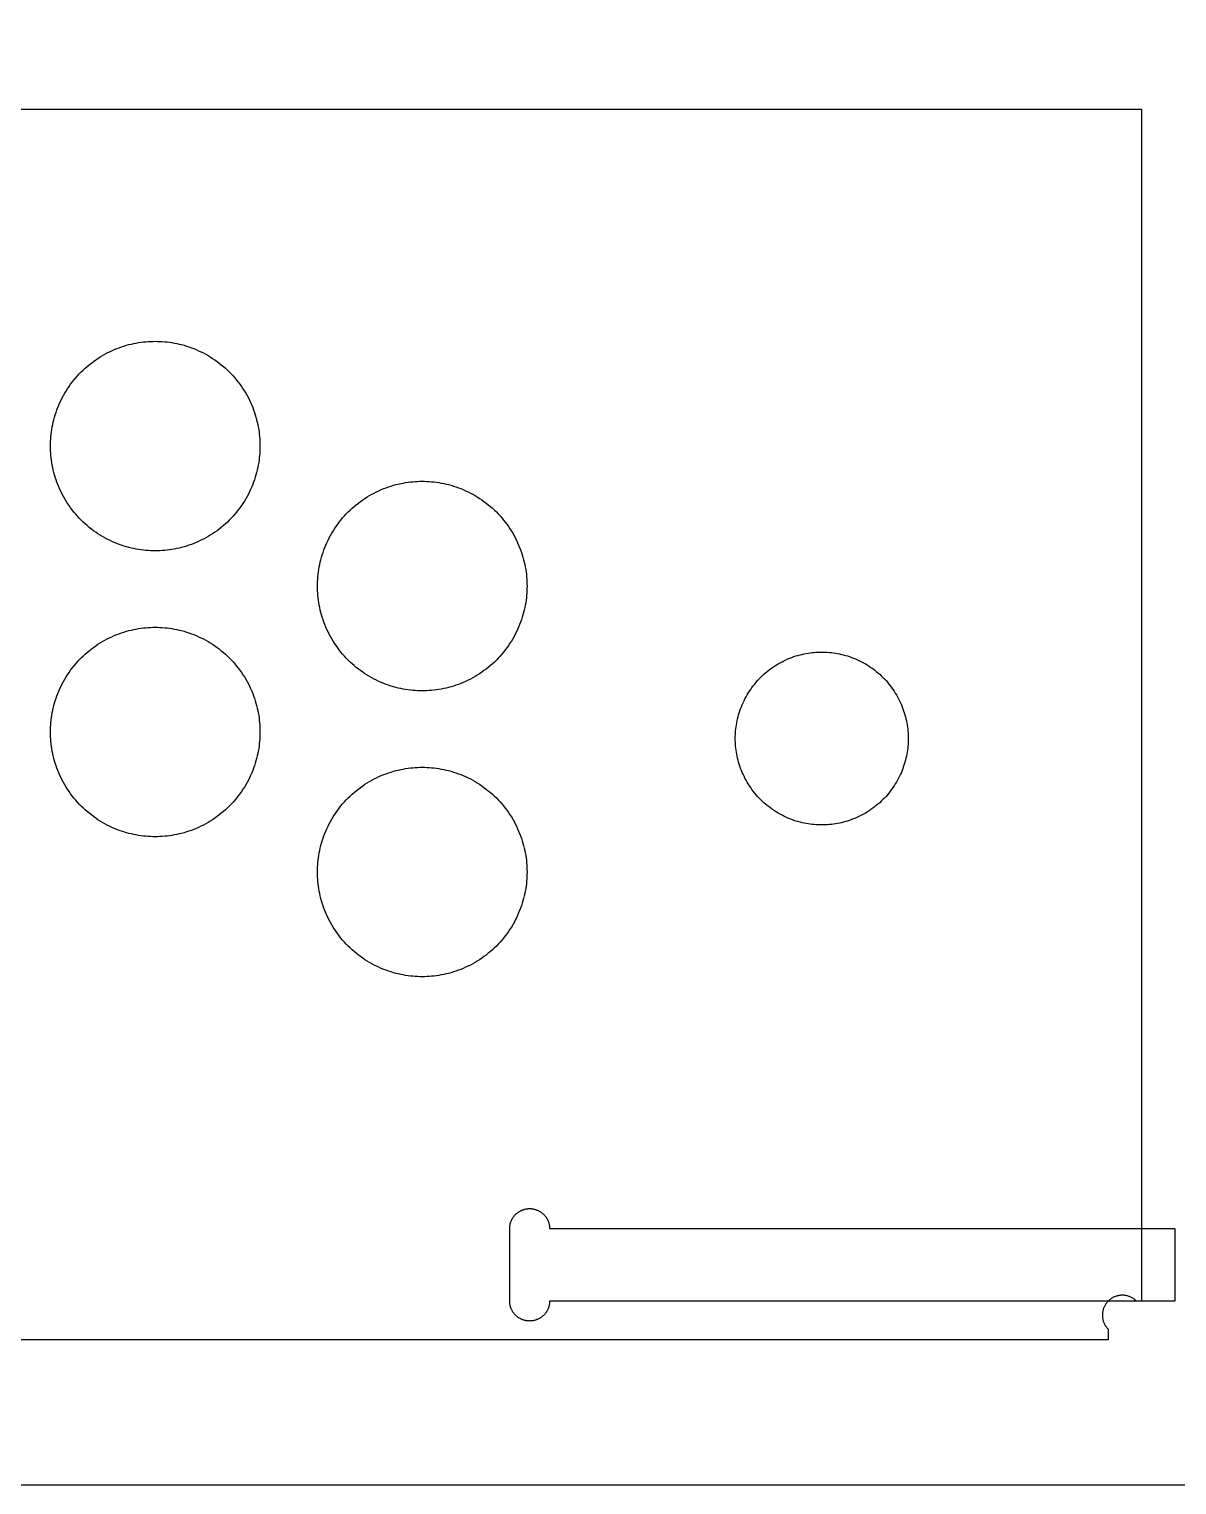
# Model space of a CAD drawing. Header units: millimetres. Extents: x -369 to 1161, y 4890 to 5485.
# Drawn here: x 647.1 to 819.7, y 4889.8 to 5108.7 of the extents above; entities that cross this region are included whole.
import ezdxf

# ---------------------------------------------------------------- set-up
doc = ezdxf.new("R2010")
doc.units = ezdxf.units.MM
doc.header["$MEASUREMENT"] = 0
for name, color, linetype, true_color in [('FAB$TOOL-TE$06MM$CUTEXT-D10T6', 1, 'Continuous', 0xff0000), ('FAB$TOOL-TE$06MM$CUTINT-D10T6', 162, 'Continuous', 0x0033cc), ('FAB$TOOL-TE$06MM$POCKET-D5.2-T6', 48, 'Continuous', 0x5d4001), ('PRO$VOLUMES', 1, 'Continuous', 0xff0000)]:
    doc.layers.add(name, color=color, linetype=linetype, true_color=true_color)

msp = doc.modelspace()

# ---------------------------------------------------------------- linework, layer by layer
at = {"layer": 'FAB$TOOL-TE$06MM$CUTEXT-D10T6'}
for points in [[(324.39, 4917.45), (324.39, 4917.56), (324.39, 5096.67), (814.39, 5096.67), (814.39, 4917.56), (814.39, 4917.45)], [(813.63, 4917.45), (813.55, 4917.53), (813.48, 4917.6), (813.4, 4917.66), (813.32, 4917.73), (813.23, 4917.79), (813.15, 4917.85), (813.06, 4917.9), (812.97, 4917.95), (812.88, 4918), (812.78, 4918.05), (812.69, 4918.09), (812.59, 4918.13), (812.5, 4918.16), (812.4, 4918.2), (812.3, 4918.23), (812.2, 4918.25), (812.1, 4918.27), (812, 4918.29), (811.89, 4918.31), (811.79, 4918.32), (811.69, 4918.33), (811.58, 4918.33), (811.48, 4918.33), (811.38, 4918.33), (811.27, 4918.32), (811.17, 4918.31), (811.07, 4918.3), (810.97, 4918.28), (810.86, 4918.26), (810.76, 4918.24), (810.66, 4918.21), (810.56, 4918.18), (810.47, 4918.15), (810.37, 4918.11), (810.28, 4918.07), (810.18, 4918.02), (810.09, 4917.98), (810, 4917.93), (809.91, 4917.87), (809.82, 4917.82), (809.74, 4917.76), (809.66, 4917.69), (809.58, 4917.63), (809.5, 4917.56), (809.42, 4917.49), (809.35, 4917.42), (809.28, 4917.34), (809.21, 4917.26), (809.15, 4917.18), (809.08, 4917.1), (809.02, 4917.02), (808.97, 4916.93), (808.91, 4916.84), (808.86, 4916.75), (808.82, 4916.66), (808.77, 4916.56), (808.73, 4916.47), (808.69, 4916.37), (808.66, 4916.28), (808.63, 4916.18), (808.6, 4916.08), (808.58, 4915.98), (808.56, 4915.87), (808.54, 4915.77), (808.53, 4915.67), (808.52, 4915.57), (808.51, 4915.46), (808.51, 4915.36), (808.51, 4915.26), (808.51, 4915.15), (808.52, 4915.05), (808.53, 4914.95), (808.55, 4914.84), (808.57, 4914.74), (808.59, 4914.64), (808.61, 4914.54), (808.64, 4914.44), (808.68, 4914.34), (808.71, 4914.25), (808.75, 4914.15), (808.79, 4914.06), (808.84, 4913.96), (808.89, 4913.87), (808.94, 4913.78), (808.99, 4913.69), (809.05, 4913.61), (809.11, 4913.52), (809.18, 4913.44), (809.24, 4913.36), (809.31, 4913.29), (809.39, 4913.21)], [(814.39, 4917.45), (813.63, 4917.45)], [(809.39, 4913.21), (809.39, 4911.65)], [(809.39, 4911.65), (329.39, 4911.65)]]:
    msp.add_lwpolyline(points, dxfattribs=at)
at = {"layer": 'FAB$TOOL-TE$06MM$CUTINT-D10T6'}
for points in [[(650.34, 5046.03), (650.35, 5046.38), (650.36, 5046.73), (650.38, 5047.08), (650.41, 5047.44), (650.45, 5047.8), (650.49, 5048.16), (650.54, 5048.53), (650.61, 5048.89), (650.68, 5049.26), (650.76, 5049.63), (650.85, 5049.99), (650.95, 5050.36), (651.06, 5050.73), (651.18, 5051.09), (651.31, 5051.46), (651.45, 5051.82), (651.6, 5052.19), (651.76, 5052.55), (651.93, 5052.9), (652.1, 5053.26), (652.29, 5053.61), (652.49, 5053.96), (652.7, 5054.3), (652.91, 5054.64), (653.14, 5054.98), (653.37, 5055.31), (653.62, 5055.63), (653.87, 5055.95), (654.13, 5056.27), (654.4, 5056.57), (654.67, 5056.87), (654.96, 5057.16), (655.25, 5057.45), (655.55, 5057.72), (655.86, 5057.99), (656.17, 5058.25), (656.49, 5058.51), (656.81, 5058.75), (657.14, 5058.98), (657.48, 5059.21), (657.82, 5059.42), (658.16, 5059.63), (658.51, 5059.83), (658.86, 5060.02), (659.22, 5060.19), (659.57, 5060.36), (659.93, 5060.52), (660.3, 5060.67), (660.66, 5060.81), (661.03, 5060.94), (661.39, 5061.06), (661.76, 5061.17), (662.13, 5061.27), (662.5, 5061.36), (662.86, 5061.44), (663.23, 5061.51), (663.59, 5061.58), (663.96, 5061.63), (664.32, 5061.68), (664.68, 5061.71), (665.04, 5061.74), (665.39, 5061.76), (665.75, 5061.77), (666.09, 5061.78), (666.44, 5061.77), (666.8, 5061.76), (667.15, 5061.74), (667.51, 5061.71), (667.87, 5061.68), (668.23, 5061.63), (668.6, 5061.58), (668.96, 5061.51), (669.33, 5061.44), (669.69, 5061.36), (670.06, 5061.27), (670.43, 5061.17), (670.8, 5061.06), (671.16, 5060.94), (671.53, 5060.81), (671.89, 5060.67), (672.25, 5060.52), (672.62, 5060.36), (672.97, 5060.19), (673.33, 5060.02), (673.68, 5059.83), (674.03, 5059.63), (674.37, 5059.42), (674.71, 5059.21), (675.05, 5058.98), (675.38, 5058.75), (675.7, 5058.51), (676.02, 5058.25), (676.33, 5057.99), (676.64, 5057.72), (676.94, 5057.45), (677.23, 5057.16), (677.52, 5056.87), (677.79, 5056.57), (678.06, 5056.27), (678.32, 5055.95), (678.57, 5055.63), (678.82, 5055.31), (679.05, 5054.98), (679.28, 5054.64), (679.49, 5054.3), (679.7, 5053.96), (679.9, 5053.61), (680.09, 5053.26), (680.26, 5052.9), (680.43, 5052.55), (680.59, 5052.19), (680.74, 5051.82), (680.88, 5051.46), (681.01, 5051.09), (681.13, 5050.73), (681.24, 5050.36), (681.34, 5049.99), (681.43, 5049.63), (681.51, 5049.26), (681.58, 5048.89), (681.65, 5048.53), (681.7, 5048.16), (681.74, 5047.8), (681.78, 5047.44), (681.81, 5047.08), (681.83, 5046.73), (681.84, 5046.38), (681.84, 5046.03), (681.84, 5045.68), (681.83, 5045.32), (681.81, 5044.97), (681.78, 5044.61), (681.74, 5044.25), (681.7, 5043.89), (681.65, 5043.53), (681.58, 5043.16), (681.51, 5042.79), (681.43, 5042.43), (681.34, 5042.06), (681.24, 5041.69), (681.13, 5041.33), (681.01, 5040.96), (680.88, 5040.59), (680.74, 5040.23), (680.59, 5039.87), (680.43, 5039.51), (680.26, 5039.15), (680.09, 5038.79), (679.9, 5038.44), (679.7, 5038.09), (679.49, 5037.75), (679.28, 5037.41), (679.05, 5037.07), (678.82, 5036.74), (678.57, 5036.42), (678.32, 5036.1), (678.06, 5035.79), (677.79, 5035.48), (677.52, 5035.18), (677.23, 5034.89), (676.94, 5034.6), (676.64, 5034.33), (676.33, 5034.06), (676.02, 5033.8), (675.7, 5033.55), (675.38, 5033.3), (675.05, 5033.07), (674.71, 5032.84), (674.37, 5032.63), (674.03, 5032.42), (673.68, 5032.22), (673.33, 5032.04), (672.97, 5031.86), (672.62, 5031.69), (672.25, 5031.53), (671.89, 5031.38), (671.53, 5031.24), (671.16, 5031.11), (670.8, 5030.99), (670.43, 5030.88), (670.06, 5030.78), (669.69, 5030.69), (669.33, 5030.61), (668.96, 5030.54), (668.6, 5030.48), (668.23, 5030.42), (667.87, 5030.38), (667.51, 5030.34), (667.15, 5030.31), (666.8, 5030.29), (666.44, 5030.28), (666.09, 5030.28), (665.75, 5030.28), (665.39, 5030.29), (665.04, 5030.31), (664.68, 5030.34), (664.32, 5030.38), (663.96, 5030.42), (663.59, 5030.48), (663.23, 5030.54), (662.86, 5030.61), (662.5, 5030.69), (662.13, 5030.78), (661.76, 5030.88), (661.39, 5030.99), (661.03, 5031.11), (660.66, 5031.24), (660.3, 5031.38), (659.93, 5031.53), (659.57, 5031.69), (659.22, 5031.86), (658.86, 5032.04), (658.51, 5032.22), (658.16, 5032.42), (657.82, 5032.63), (657.48, 5032.84), (657.14, 5033.07), (656.81, 5033.3), (656.49, 5033.55), (656.17, 5033.8), (655.86, 5034.06), (655.55, 5034.33), (655.25, 5034.6), (654.96, 5034.89), (654.67, 5035.18), (654.4, 5035.48), (654.13, 5035.79), (653.87, 5036.1), (653.62, 5036.42), (653.37, 5036.74), (653.14, 5037.07), (652.91, 5037.41), (652.7, 5037.75), (652.49, 5038.09), (652.29, 5038.44), (652.1, 5038.79), (651.93, 5039.15), (651.76, 5039.51), (651.6, 5039.87), (651.45, 5040.23), (651.31, 5040.59), (651.18, 5040.96), (651.06, 5041.33), (650.95, 5041.69), (650.85, 5042.06), (650.76, 5042.43), (650.68, 5042.79), (650.61, 5043.16), (650.54, 5043.53), (650.49, 5043.89), (650.45, 5044.25), (650.41, 5044.61), (650.38, 5044.97), (650.36, 5045.32), (650.35, 5045.68)], [(690.49, 5024.97), (690.49, 5025.32), (690.5, 5025.68), (690.52, 5026.03), (690.55, 5026.39), (690.59, 5026.75), (690.63, 5027.11), (690.69, 5027.47), (690.75, 5027.84), (690.82, 5028.21), (690.91, 5028.57), (691, 5028.94), (691.1, 5029.31), (691.21, 5029.67), (691.33, 5030.04), (691.46, 5030.41), (691.59, 5030.77), (691.74, 5031.13), (691.9, 5031.49), (692.07, 5031.85), (692.25, 5032.21), (692.44, 5032.56), (692.63, 5032.91), (692.84, 5033.25), (693.06, 5033.59), (693.28, 5033.93), (693.52, 5034.26), (693.76, 5034.58), (694.01, 5034.9), (694.27, 5035.21), (694.54, 5035.52), (694.82, 5035.82), (695.1, 5036.11), (695.39, 5036.4), (695.69, 5036.67), (696, 5036.94), (696.31, 5037.2), (696.63, 5037.45), (696.95, 5037.7), (697.28, 5037.93), (697.62, 5038.16), (697.96, 5038.37), (698.3, 5038.58), (698.65, 5038.78), (699, 5038.96), (699.36, 5039.14), (699.72, 5039.31), (700.08, 5039.47), (700.44, 5039.62), (700.81, 5039.76), (701.17, 5039.89), (701.54, 5040.01), (701.9, 5040.12), (702.27, 5040.22), (702.64, 5040.31), (703.01, 5040.39), (703.37, 5040.46), (703.74, 5040.52), (704.1, 5040.58), (704.46, 5040.62), (704.82, 5040.66), (705.18, 5040.69), (705.54, 5040.71), (705.89, 5040.72), (706.24, 5040.72), (706.59, 5040.72), (706.94, 5040.71), (707.3, 5040.69), (707.65, 5040.66), (708.01, 5040.62), (708.38, 5040.58), (708.74, 5040.52), (709.1, 5040.46), (709.47, 5040.39), (709.84, 5040.31), (710.2, 5040.22), (710.57, 5040.12), (710.94, 5040.01), (711.31, 5039.89), (711.67, 5039.76), (712.04, 5039.62), (712.4, 5039.47), (712.76, 5039.31), (713.12, 5039.14), (713.47, 5038.96), (713.82, 5038.78), (714.17, 5038.58), (714.52, 5038.37), (714.86, 5038.16), (715.19, 5037.93), (715.52, 5037.7), (715.85, 5037.45), (716.17, 5037.2), (716.48, 5036.94), (716.78, 5036.67), (717.08, 5036.4), (717.38, 5036.11), (717.66, 5035.82), (717.94, 5035.52), (718.21, 5035.21), (718.47, 5034.9), (718.72, 5034.58), (718.96, 5034.26), (719.2, 5033.93), (719.42, 5033.59), (719.64, 5033.25), (719.84, 5032.91), (720.04, 5032.56), (720.23, 5032.21), (720.41, 5031.85), (720.58, 5031.49), (720.73, 5031.13), (720.88, 5030.77), (721.02, 5030.41), (721.15, 5030.04), (721.27, 5029.67), (721.38, 5029.31), (721.48, 5028.94), (721.57, 5028.57), (721.65, 5028.21), (721.73, 5027.84), (721.79, 5027.47), (721.84, 5027.11), (721.89, 5026.75), (721.92, 5026.39), (721.95, 5026.03), (721.97, 5025.68), (721.98, 5025.32), (721.99, 5024.97), (721.98, 5024.62), (721.97, 5024.27), (721.95, 5023.92), (721.92, 5023.56), (721.89, 5023.2), (721.84, 5022.84), (721.79, 5022.47), (721.73, 5022.11), (721.65, 5021.74), (721.57, 5021.37), (721.48, 5021.01), (721.38, 5020.64), (721.27, 5020.27), (721.15, 5019.91), (721.02, 5019.54), (720.88, 5019.18), (720.73, 5018.81), (720.58, 5018.45), (720.41, 5018.1), (720.23, 5017.74), (720.04, 5017.39), (719.84, 5017.04), (719.64, 5016.7), (719.42, 5016.36), (719.2, 5016.02), (718.96, 5015.69), (718.72, 5015.37), (718.47, 5015.05), (718.21, 5014.73), (717.94, 5014.43), (717.66, 5014.13), (717.38, 5013.84), (717.08, 5013.55), (716.78, 5013.28), (716.48, 5013.01), (716.17, 5012.75), (715.85, 5012.49), (715.52, 5012.25), (715.19, 5012.02), (714.86, 5011.79), (714.52, 5011.57), (714.17, 5011.37), (713.82, 5011.17), (713.47, 5010.98), (713.12, 5010.81), (712.76, 5010.64), (712.4, 5010.48), (712.04, 5010.33), (711.67, 5010.19), (711.31, 5010.06), (710.94, 5009.94), (710.57, 5009.83), (710.2, 5009.73), (709.84, 5009.64), (709.47, 5009.56), (709.1, 5009.49), (708.74, 5009.42), (708.38, 5009.37), (708.01, 5009.32), (707.65, 5009.29), (707.3, 5009.26), (706.94, 5009.24), (706.59, 5009.23), (706.24, 5009.22), (705.89, 5009.23), (705.54, 5009.24), (705.18, 5009.26), (704.82, 5009.29), (704.46, 5009.32), (704.1, 5009.37), (703.74, 5009.42), (703.37, 5009.49), (703.01, 5009.56), (702.64, 5009.64), (702.27, 5009.73), (701.9, 5009.83), (701.54, 5009.94), (701.17, 5010.06), (700.81, 5010.19), (700.44, 5010.33), (700.08, 5010.48), (699.72, 5010.64), (699.36, 5010.81), (699, 5010.98), (698.65, 5011.17), (698.3, 5011.37), (697.96, 5011.57), (697.62, 5011.79), (697.28, 5012.02), (696.95, 5012.25), (696.63, 5012.49), (696.31, 5012.75), (696, 5013.01), (695.69, 5013.28), (695.39, 5013.55), (695.1, 5013.84), (694.82, 5014.13), (694.54, 5014.43), (694.27, 5014.73), (694.01, 5015.05), (693.76, 5015.37), (693.52, 5015.69), (693.28, 5016.02), (693.06, 5016.36), (692.84, 5016.7), (692.63, 5017.04), (692.44, 5017.39), (692.25, 5017.74), (692.07, 5018.1), (691.9, 5018.45), (691.74, 5018.81), (691.59, 5019.18), (691.46, 5019.54), (691.33, 5019.91), (691.21, 5020.27), (691.1, 5020.64), (691, 5021.01), (690.91, 5021.37), (690.82, 5021.74), (690.75, 5022.11), (690.69, 5022.47), (690.63, 5022.84), (690.59, 5023.2), (690.55, 5023.56), (690.52, 5023.92), (690.5, 5024.27), (690.49, 5024.62)], [(650.34, 5003.03), (650.35, 5003.38), (650.36, 5003.73), (650.38, 5004.08), (650.41, 5004.44), (650.45, 5004.8), (650.49, 5005.16), (650.54, 5005.53), (650.61, 5005.89), (650.68, 5006.26), (650.76, 5006.63), (650.85, 5006.99), (650.95, 5007.36), (651.06, 5007.73), (651.18, 5008.09), (651.31, 5008.46), (651.45, 5008.82), (651.6, 5009.19), (651.76, 5009.55), (651.93, 5009.9), (652.1, 5010.26), (652.29, 5010.61), (652.49, 5010.96), (652.7, 5011.3), (652.91, 5011.64), (653.14, 5011.98), (653.37, 5012.31), (653.62, 5012.63), (653.87, 5012.95), (654.13, 5013.27), (654.4, 5013.57), (654.67, 5013.87), (654.96, 5014.16), (655.25, 5014.45), (655.55, 5014.72), (655.86, 5014.99), (656.17, 5015.25), (656.49, 5015.51), (656.81, 5015.75), (657.14, 5015.98), (657.48, 5016.21), (657.82, 5016.42), (658.16, 5016.63), (658.51, 5016.83), (658.86, 5017.02), (659.22, 5017.19), (659.57, 5017.36), (659.93, 5017.52), (660.3, 5017.67), (660.66, 5017.81), (661.03, 5017.94), (661.39, 5018.06), (661.76, 5018.17), (662.13, 5018.27), (662.5, 5018.36), (662.86, 5018.44), (663.23, 5018.51), (663.59, 5018.58), (663.96, 5018.63), (664.32, 5018.68), (664.68, 5018.71), (665.04, 5018.74), (665.39, 5018.76), (665.75, 5018.77), (666.09, 5018.78), (666.44, 5018.77), (666.8, 5018.76), (667.15, 5018.74), (667.51, 5018.71), (667.87, 5018.68), (668.23, 5018.63), (668.6, 5018.58), (668.96, 5018.51), (669.33, 5018.44), (669.69, 5018.36), (670.06, 5018.27), (670.43, 5018.17), (670.8, 5018.06), (671.16, 5017.94), (671.53, 5017.81), (671.89, 5017.67), (672.25, 5017.52), (672.62, 5017.36), (672.97, 5017.19), (673.33, 5017.02), (673.68, 5016.83), (674.03, 5016.63), (674.37, 5016.42), (674.71, 5016.21), (675.05, 5015.98), (675.38, 5015.75), (675.7, 5015.51), (676.02, 5015.25), (676.33, 5014.99), (676.64, 5014.72), (676.94, 5014.45), (677.23, 5014.16), (677.52, 5013.87), (677.79, 5013.57), (678.06, 5013.27), (678.32, 5012.95), (678.57, 5012.63), (678.82, 5012.31), (679.05, 5011.98), (679.28, 5011.64), (679.49, 5011.3), (679.7, 5010.96), (679.9, 5010.61), (680.09, 5010.26), (680.26, 5009.9), (680.43, 5009.55), (680.59, 5009.19), (680.74, 5008.82), (680.88, 5008.46), (681.01, 5008.09), (681.13, 5007.73), (681.24, 5007.36), (681.34, 5006.99), (681.43, 5006.63), (681.51, 5006.26), (681.58, 5005.89), (681.65, 5005.53), (681.7, 5005.16), (681.74, 5004.8), (681.78, 5004.44), (681.81, 5004.08), (681.83, 5003.73), (681.84, 5003.38), (681.84, 5003.03), (681.84, 5002.68), (681.83, 5002.32), (681.81, 5001.97), (681.78, 5001.61), (681.74, 5001.25), (681.7, 5000.89), (681.65, 5000.53), (681.58, 5000.16), (681.51, 4999.79), (681.43, 4999.43), (681.34, 4999.06), (681.24, 4998.69), (681.13, 4998.33), (681.01, 4997.96), (680.88, 4997.59), (680.74, 4997.23), (680.59, 4996.87), (680.43, 4996.51), (680.26, 4996.15), (680.09, 4995.79), (679.9, 4995.44), (679.7, 4995.09), (679.49, 4994.75), (679.28, 4994.41), (679.05, 4994.07), (678.82, 4993.74), (678.57, 4993.42), (678.32, 4993.1), (678.06, 4992.79), (677.79, 4992.48), (677.52, 4992.18), (677.23, 4991.89), (676.94, 4991.6), (676.64, 4991.33), (676.33, 4991.06), (676.02, 4990.8), (675.7, 4990.55), (675.38, 4990.3), (675.05, 4990.07), (674.71, 4989.84), (674.37, 4989.63), (674.03, 4989.42), (673.68, 4989.22), (673.33, 4989.04), (672.97, 4988.86), (672.62, 4988.69), (672.25, 4988.53), (671.89, 4988.38), (671.53, 4988.24), (671.16, 4988.11), (670.8, 4987.99), (670.43, 4987.88), (670.06, 4987.78), (669.69, 4987.69), (669.33, 4987.61), (668.96, 4987.54), (668.6, 4987.48), (668.23, 4987.42), (667.87, 4987.38), (667.51, 4987.34), (667.15, 4987.31), (666.8, 4987.29), (666.44, 4987.28), (666.09, 4987.28), (665.75, 4987.28), (665.39, 4987.29), (665.04, 4987.31), (664.68, 4987.34), (664.32, 4987.38), (663.96, 4987.42), (663.59, 4987.48), (663.23, 4987.54), (662.86, 4987.61), (662.5, 4987.69), (662.13, 4987.78), (661.76, 4987.88), (661.39, 4987.99), (661.03, 4988.11), (660.66, 4988.24), (660.3, 4988.38), (659.93, 4988.53), (659.57, 4988.69), (659.22, 4988.86), (658.86, 4989.04), (658.51, 4989.22), (658.16, 4989.42), (657.82, 4989.63), (657.48, 4989.84), (657.14, 4990.07), (656.81, 4990.3), (656.49, 4990.55), (656.17, 4990.8), (655.86, 4991.06), (655.55, 4991.33), (655.25, 4991.6), (654.96, 4991.89), (654.67, 4992.18), (654.4, 4992.48), (654.13, 4992.79), (653.87, 4993.1), (653.62, 4993.42), (653.37, 4993.74), (653.14, 4994.07), (652.91, 4994.41), (652.7, 4994.75), (652.49, 4995.09), (652.29, 4995.44), (652.1, 4995.79), (651.93, 4996.15), (651.76, 4996.51), (651.6, 4996.87), (651.45, 4997.23), (651.31, 4997.59), (651.18, 4997.96), (651.06, 4998.33), (650.95, 4998.69), (650.85, 4999.06), (650.76, 4999.43), (650.68, 4999.79), (650.61, 5000.16), (650.54, 5000.53), (650.49, 5000.89), (650.45, 5001.25), (650.41, 5001.61), (650.38, 5001.97), (650.36, 5002.32), (650.35, 5002.68)], [(753.31, 5002.05), (753.31, 5002.34), (753.32, 5002.63), (753.34, 5002.92), (753.36, 5003.22), (753.39, 5003.51), (753.43, 5003.81), (753.48, 5004.11), (753.53, 5004.41), (753.59, 5004.72), (753.66, 5005.02), (753.73, 5005.32), (753.81, 5005.63), (753.9, 5005.93), (754, 5006.23), (754.11, 5006.53), (754.22, 5006.83), (754.35, 5007.13), (754.48, 5007.43), (754.62, 5007.73), (754.76, 5008.02), (754.92, 5008.31), (755.08, 5008.6), (755.25, 5008.88), (755.43, 5009.16), (755.62, 5009.44), (755.81, 5009.71), (756.01, 5009.98), (756.22, 5010.24), (756.43, 5010.5), (756.66, 5010.75), (756.88, 5011), (757.12, 5011.24), (757.36, 5011.48), (757.61, 5011.7), (757.86, 5011.93), (758.12, 5012.14), (758.38, 5012.35), (758.65, 5012.55), (758.92, 5012.74), (759.2, 5012.93), (759.48, 5013.11), (759.76, 5013.28), (760.05, 5013.44), (760.34, 5013.6), (760.63, 5013.74), (760.93, 5013.88), (761.23, 5014.01), (761.53, 5014.14), (761.83, 5014.25), (762.13, 5014.36), (762.43, 5014.46), (762.73, 5014.55), (763.04, 5014.63), (763.34, 5014.7), (763.64, 5014.77), (763.95, 5014.83), (764.25, 5014.88), (764.55, 5014.93), (764.85, 5014.97), (765.14, 5015), (765.44, 5015.02), (765.73, 5015.04), (766.02, 5015.04), (766.31, 5015.05), (766.6, 5015.04), (766.89, 5015.04), (767.18, 5015.02), (767.48, 5015), (767.78, 5014.97), (768.08, 5014.93), (768.38, 5014.88), (768.68, 5014.83), (768.98, 5014.77), (769.28, 5014.7), (769.58, 5014.63), (769.89, 5014.55), (770.19, 5014.46), (770.49, 5014.36), (770.8, 5014.25), (771.1, 5014.14), (771.4, 5014.01), (771.69, 5013.88), (771.99, 5013.74), (772.28, 5013.6), (772.57, 5013.44), (772.86, 5013.28), (773.14, 5013.11), (773.42, 5012.93), (773.7, 5012.74), (773.97, 5012.55), (774.24, 5012.35), (774.5, 5012.14), (774.76, 5011.93), (775.02, 5011.7), (775.26, 5011.48), (775.5, 5011.24), (775.74, 5011), (775.97, 5010.75), (776.19, 5010.5), (776.4, 5010.24), (776.61, 5009.98), (776.81, 5009.71), (777.01, 5009.44), (777.19, 5009.16), (777.37, 5008.88), (777.54, 5008.6), (777.7, 5008.31), (777.86, 5008.02), (778.01, 5007.73), (778.14, 5007.43), (778.28, 5007.13), (778.4, 5006.83), (778.51, 5006.53), (778.62, 5006.23), (778.72, 5005.93), (778.81, 5005.63), (778.89, 5005.32), (778.97, 5005.02), (779.03, 5004.72), (779.09, 5004.41), (779.15, 5004.11), (779.19, 5003.81), (779.23, 5003.51), (779.26, 5003.22), (779.28, 5002.92), (779.3, 5002.63), (779.31, 5002.34), (779.31, 5002.05), (779.31, 5001.76), (779.3, 5001.47), (779.28, 5001.18), (779.26, 5000.88), (779.23, 5000.58), (779.19, 5000.28), (779.15, 4999.98), (779.09, 4999.68), (779.03, 4999.38), (778.97, 4999.08), (778.89, 4998.77), (778.81, 4998.47), (778.72, 4998.17), (778.62, 4997.87), (778.51, 4997.56), (778.4, 4997.26), (778.28, 4996.96), (778.14, 4996.67), (778.01, 4996.37), (777.86, 4996.08), (777.7, 4995.79), (777.54, 4995.5), (777.37, 4995.21), (777.19, 4994.93), (777.01, 4994.66), (776.81, 4994.39), (776.61, 4994.12), (776.4, 4993.85), (776.19, 4993.6), (775.97, 4993.34), (775.74, 4993.1), (775.5, 4992.86), (775.26, 4992.62), (775.02, 4992.39), (774.76, 4992.17), (774.5, 4991.96), (774.24, 4991.75), (773.97, 4991.55), (773.7, 4991.35), (773.42, 4991.17), (773.14, 4990.99), (772.86, 4990.82), (772.57, 4990.66), (772.28, 4990.5), (771.99, 4990.35), (771.69, 4990.21), (771.4, 4990.08), (771.1, 4989.96), (770.8, 4989.85), (770.49, 4989.74), (770.19, 4989.64), (769.89, 4989.55), (769.58, 4989.47), (769.28, 4989.39), (768.98, 4989.32), (768.68, 4989.27), (768.38, 4989.21), (768.08, 4989.17), (767.78, 4989.13), (767.48, 4989.1), (767.18, 4989.08), (766.89, 4989.06), (766.6, 4989.05), (766.31, 4989.05), (766.02, 4989.05), (765.73, 4989.06), (765.44, 4989.08), (765.14, 4989.1), (764.85, 4989.13), (764.55, 4989.17), (764.25, 4989.21), (763.95, 4989.27), (763.64, 4989.32), (763.34, 4989.39), (763.04, 4989.47), (762.73, 4989.55), (762.43, 4989.64), (762.13, 4989.74), (761.83, 4989.85), (761.53, 4989.96), (761.23, 4990.08), (760.93, 4990.21), (760.63, 4990.35), (760.34, 4990.5), (760.05, 4990.66), (759.76, 4990.82), (759.48, 4990.99), (759.2, 4991.17), (758.92, 4991.35), (758.65, 4991.55), (758.38, 4991.75), (758.12, 4991.96), (757.86, 4992.17), (757.61, 4992.39), (757.36, 4992.62), (757.12, 4992.86), (756.88, 4993.1), (756.66, 4993.34), (756.43, 4993.6), (756.22, 4993.85), (756.01, 4994.12), (755.81, 4994.39), (755.62, 4994.66), (755.43, 4994.93), (755.25, 4995.21), (755.08, 4995.5), (754.92, 4995.79), (754.76, 4996.08), (754.62, 4996.37), (754.48, 4996.67), (754.35, 4996.96), (754.22, 4997.26), (754.11, 4997.56), (754, 4997.87), (753.9, 4998.17), (753.81, 4998.47), (753.73, 4998.77), (753.66, 4999.08), (753.59, 4999.38), (753.53, 4999.68), (753.48, 4999.98), (753.43, 5000.28), (753.39, 5000.58), (753.36, 5000.88), (753.34, 5001.18), (753.32, 5001.47), (753.31, 5001.76)], [(690.49, 4981.97), (690.49, 4982.32), (690.5, 4982.68), (690.52, 4983.03), (690.55, 4983.39), (690.59, 4983.75), (690.63, 4984.11), (690.69, 4984.47), (690.75, 4984.84), (690.82, 4985.21), (690.91, 4985.57), (691, 4985.94), (691.1, 4986.31), (691.21, 4986.67), (691.33, 4987.04), (691.46, 4987.41), (691.59, 4987.77), (691.74, 4988.13), (691.9, 4988.49), (692.07, 4988.85), (692.25, 4989.21), (692.44, 4989.56), (692.63, 4989.91), (692.84, 4990.25), (693.06, 4990.59), (693.28, 4990.93), (693.52, 4991.26), (693.76, 4991.58), (694.01, 4991.9), (694.27, 4992.21), (694.54, 4992.52), (694.82, 4992.82), (695.1, 4993.11), (695.39, 4993.4), (695.69, 4993.67), (696, 4993.94), (696.31, 4994.2), (696.63, 4994.45), (696.95, 4994.7), (697.28, 4994.93), (697.62, 4995.16), (697.96, 4995.37), (698.3, 4995.58), (698.65, 4995.78), (699, 4995.96), (699.36, 4996.14), (699.72, 4996.31), (700.08, 4996.47), (700.44, 4996.62), (700.81, 4996.76), (701.17, 4996.89), (701.54, 4997.01), (701.9, 4997.12), (702.27, 4997.22), (702.64, 4997.31), (703.01, 4997.39), (703.37, 4997.46), (703.74, 4997.52), (704.1, 4997.58), (704.46, 4997.62), (704.82, 4997.66), (705.18, 4997.69), (705.54, 4997.71), (705.89, 4997.72), (706.24, 4997.72), (706.59, 4997.72), (706.94, 4997.71), (707.3, 4997.69), (707.65, 4997.66), (708.01, 4997.62), (708.38, 4997.58), (708.74, 4997.52), (709.1, 4997.46), (709.47, 4997.39), (709.84, 4997.31), (710.2, 4997.22), (710.57, 4997.12), (710.94, 4997.01), (711.31, 4996.89), (711.67, 4996.76), (712.04, 4996.62), (712.4, 4996.47), (712.76, 4996.31), (713.12, 4996.14), (713.47, 4995.96), (713.82, 4995.78), (714.17, 4995.58), (714.52, 4995.37), (714.86, 4995.16), (715.19, 4994.93), (715.52, 4994.7), (715.85, 4994.45), (716.17, 4994.2), (716.48, 4993.94), (716.78, 4993.67), (717.08, 4993.4), (717.38, 4993.11), (717.66, 4992.82), (717.94, 4992.52), (718.21, 4992.21), (718.47, 4991.9), (718.72, 4991.58), (718.96, 4991.26), (719.2, 4990.93), (719.42, 4990.59), (719.64, 4990.25), (719.84, 4989.91), (720.04, 4989.56), (720.23, 4989.21), (720.41, 4988.85), (720.58, 4988.49), (720.73, 4988.13), (720.88, 4987.77), (721.02, 4987.41), (721.15, 4987.04), (721.27, 4986.67), (721.38, 4986.31), (721.48, 4985.94), (721.57, 4985.57), (721.65, 4985.21), (721.73, 4984.84), (721.79, 4984.47), (721.84, 4984.11), (721.89, 4983.75), (721.92, 4983.39), (721.95, 4983.03), (721.97, 4982.68), (721.98, 4982.32), (721.99, 4981.97), (721.98, 4981.62), (721.97, 4981.27), (721.95, 4980.92), (721.92, 4980.56), (721.89, 4980.2), (721.84, 4979.84), (721.79, 4979.47), (721.73, 4979.11), (721.65, 4978.74), (721.57, 4978.37), (721.48, 4978.01), (721.38, 4977.64), (721.27, 4977.27), (721.15, 4976.91), (721.02, 4976.54), (720.88, 4976.18), (720.73, 4975.81), (720.58, 4975.45), (720.41, 4975.1), (720.23, 4974.74), (720.04, 4974.39), (719.84, 4974.04), (719.64, 4973.7), (719.42, 4973.36), (719.2, 4973.02), (718.96, 4972.69), (718.72, 4972.37), (718.47, 4972.05), (718.21, 4971.73), (717.94, 4971.43), (717.66, 4971.13), (717.38, 4970.84), (717.08, 4970.55), (716.78, 4970.28), (716.48, 4970.01), (716.17, 4969.75), (715.85, 4969.49), (715.52, 4969.25), (715.19, 4969.02), (714.86, 4968.79), (714.52, 4968.57), (714.17, 4968.37), (713.82, 4968.17), (713.47, 4967.98), (713.12, 4967.81), (712.76, 4967.64), (712.4, 4967.48), (712.04, 4967.33), (711.67, 4967.19), (711.31, 4967.06), (710.94, 4966.94), (710.57, 4966.83), (710.2, 4966.73), (709.84, 4966.64), (709.47, 4966.56), (709.1, 4966.49), (708.74, 4966.42), (708.38, 4966.37), (708.01, 4966.32), (707.65, 4966.29), (707.3, 4966.26), (706.94, 4966.24), (706.59, 4966.23), (706.24, 4966.22), (705.89, 4966.23), (705.54, 4966.24), (705.18, 4966.26), (704.82, 4966.29), (704.46, 4966.32), (704.1, 4966.37), (703.74, 4966.42), (703.37, 4966.49), (703.01, 4966.56), (702.64, 4966.64), (702.27, 4966.73), (701.9, 4966.83), (701.54, 4966.94), (701.17, 4967.06), (700.81, 4967.19), (700.44, 4967.33), (700.08, 4967.48), (699.72, 4967.64), (699.36, 4967.81), (699, 4967.98), (698.65, 4968.17), (698.3, 4968.37), (697.96, 4968.57), (697.62, 4968.79), (697.28, 4969.02), (696.95, 4969.25), (696.63, 4969.49), (696.31, 4969.75), (696, 4970.01), (695.69, 4970.28), (695.39, 4970.55), (695.1, 4970.84), (694.82, 4971.13), (694.54, 4971.43), (694.27, 4971.73), (694.01, 4972.05), (693.76, 4972.37), (693.52, 4972.69), (693.28, 4973.02), (693.06, 4973.36), (692.84, 4973.7), (692.63, 4974.04), (692.44, 4974.39), (692.25, 4974.74), (692.07, 4975.1), (691.9, 4975.45), (691.74, 4975.81), (691.59, 4976.18), (691.46, 4976.54), (691.33, 4976.91), (691.21, 4977.27), (691.1, 4977.64), (691, 4978.01), (690.91, 4978.37), (690.82, 4978.74), (690.75, 4979.11), (690.69, 4979.47), (690.63, 4979.84), (690.59, 4980.2), (690.55, 4980.56), (690.52, 4980.92), (690.5, 4981.27), (690.49, 4981.62)]]:
    msp.add_lwpolyline(points, close=True, dxfattribs=at)
at = {"layer": 'FAB$TOOL-TE$06MM$POCKET-D5.2-T6'}
msp.add_lwpolyline([(725.39, 4928.35), (819.39, 4928.35), (819.39, 4917.45), (725.39, 4917.45), (725.38, 4917.39), (725.38, 4917.32), (725.38, 4917.25), (725.37, 4917.19), (725.37, 4917.12), (725.36, 4917.05), (725.35, 4916.98), (725.34, 4916.91), (725.32, 4916.84), (725.31, 4916.77), (725.29, 4916.7), (725.27, 4916.63), (725.25, 4916.56), (725.23, 4916.49), (725.2, 4916.42), (725.17, 4916.35), (725.15, 4916.28), (725.12, 4916.21), (725.08, 4916.14), (725.05, 4916.08), (725.01, 4916.01), (724.98, 4915.94), (724.94, 4915.88), (724.9, 4915.81), (724.85, 4915.75), (724.81, 4915.69), (724.76, 4915.62), (724.71, 4915.56), (724.66, 4915.5), (724.61, 4915.45), (724.56, 4915.39), (724.51, 4915.33), (724.45, 4915.28), (724.39, 4915.23), (724.34, 4915.18), (724.28, 4915.13), (724.22, 4915.08), (724.15, 4915.03), (724.09, 4914.99), (724.03, 4914.94), (723.96, 4914.9), (723.9, 4914.86), (723.83, 4914.83), (723.76, 4914.79), (723.7, 4914.76), (723.63, 4914.72), (723.56, 4914.69), (723.49, 4914.67), (723.42, 4914.64), (723.35, 4914.61), (723.28, 4914.59), (723.21, 4914.57), (723.14, 4914.55), (723.07, 4914.53), (723, 4914.52), (722.93, 4914.5), (722.86, 4914.49), (722.79, 4914.48), (722.72, 4914.47), (722.65, 4914.47), (722.59, 4914.46), (722.52, 4914.46), (722.45, 4914.46), (722.39, 4914.45), (722.32, 4914.46), (722.25, 4914.46), (722.18, 4914.46), (722.12, 4914.47), (722.05, 4914.47), (721.98, 4914.48), (721.91, 4914.49), (721.84, 4914.5), (721.77, 4914.52), (721.7, 4914.53), (721.63, 4914.55), (721.56, 4914.57), (721.49, 4914.59), (721.42, 4914.61), (721.35, 4914.64), (721.28, 4914.67), (721.21, 4914.69), (721.14, 4914.72), (721.08, 4914.76), (721.01, 4914.79), (720.94, 4914.83), (720.87, 4914.86), (720.81, 4914.9), (720.74, 4914.94), (720.68, 4914.99), (720.62, 4915.03), (720.56, 4915.08), (720.49, 4915.13), (720.43, 4915.18), (720.38, 4915.23), (720.32, 4915.28), (720.26, 4915.33), (720.21, 4915.39), (720.16, 4915.45), (720.11, 4915.5), (720.06, 4915.56), (720.01, 4915.62), (719.96, 4915.69), (719.92, 4915.75), (719.87, 4915.81), (719.83, 4915.88), (719.79, 4915.94), (719.76, 4916.01), (719.72, 4916.08), (719.69, 4916.14), (719.65, 4916.21), (719.62, 4916.28), (719.6, 4916.35), (719.57, 4916.42), (719.54, 4916.49), (719.52, 4916.56), (719.5, 4916.63), (719.48, 4916.7), (719.46, 4916.77), (719.45, 4916.84), (719.44, 4916.91), (719.42, 4916.98), (719.41, 4917.05), (719.4, 4917.12), (719.4, 4917.19), (719.39, 4917.25), (719.39, 4917.32), (719.39, 4917.39), (719.39, 4917.45), (719.39, 4928.35), (719.39, 4928.42), (719.39, 4928.49), (719.39, 4928.55), (719.4, 4928.62), (719.4, 4928.69), (719.41, 4928.76), (719.42, 4928.83), (719.44, 4928.9), (719.45, 4928.97), (719.46, 4929.04), (719.48, 4929.11), (719.5, 4929.18), (719.52, 4929.25), (719.54, 4929.32), (719.57, 4929.39), (719.6, 4929.46), (719.62, 4929.53), (719.65, 4929.59), (719.69, 4929.66), (719.72, 4929.73), (719.76, 4929.8), (719.79, 4929.86), (719.83, 4929.93), (719.87, 4929.99), (719.92, 4930.06), (719.96, 4930.12), (720.01, 4930.18), (720.06, 4930.24), (720.11, 4930.3), (720.16, 4930.36), (720.21, 4930.42), (720.26, 4930.47), (720.32, 4930.53), (720.38, 4930.58), (720.43, 4930.63), (720.49, 4930.68), (720.56, 4930.73), (720.62, 4930.78), (720.68, 4930.82), (720.74, 4930.86), (720.81, 4930.9), (720.87, 4930.94), (720.94, 4930.98), (721.01, 4931.02), (721.08, 4931.05), (721.14, 4931.08), (721.21, 4931.11), (721.28, 4931.14), (721.35, 4931.17), (721.42, 4931.19), (721.49, 4931.22), (721.56, 4931.24), (721.63, 4931.26), (721.7, 4931.27), (721.77, 4931.29), (721.84, 4931.3), (721.91, 4931.31), (721.98, 4931.32), (722.05, 4931.33), (722.12, 4931.34), (722.18, 4931.35), (722.25, 4931.35), (722.32, 4931.35), (722.39, 4931.35), (722.45, 4931.35), (722.52, 4931.35), (722.59, 4931.35), (722.65, 4931.34), (722.72, 4931.33), (722.79, 4931.32), (722.86, 4931.31), (722.93, 4931.3), (723, 4931.29), (723.07, 4931.27), (723.14, 4931.26), (723.21, 4931.24), (723.28, 4931.22), (723.35, 4931.19), (723.42, 4931.17), (723.49, 4931.14), (723.56, 4931.11), (723.63, 4931.08), (723.7, 4931.05), (723.76, 4931.02), (723.83, 4930.98), (723.9, 4930.94), (723.96, 4930.9), (724.03, 4930.86), (724.09, 4930.82), (724.15, 4930.78), (724.22, 4930.73), (724.28, 4930.68), (724.34, 4930.63), (724.39, 4930.58), (724.45, 4930.53), (724.51, 4930.47), (724.56, 4930.42), (724.61, 4930.36), (724.66, 4930.3), (724.71, 4930.24), (724.76, 4930.18), (724.81, 4930.12), (724.85, 4930.06), (724.9, 4929.99), (724.94, 4929.93), (724.98, 4929.86), (725.01, 4929.8), (725.05, 4929.73), (725.08, 4929.66), (725.12, 4929.59), (725.15, 4929.53), (725.17, 4929.46), (725.2, 4929.39), (725.23, 4929.32), (725.25, 4929.25), (725.27, 4929.18), (725.29, 4929.11), (725.31, 4929.04), (725.32, 4928.97), (725.34, 4928.9), (725.35, 4928.83), (725.36, 4928.76), (725.37, 4928.69), (725.37, 4928.62), (725.38, 4928.55), (725.38, 4928.49), (725.38, 4928.42)], close=True, dxfattribs=at)
at = {"layer": 'PRO$VOLUMES'}
msp.add_lwpolyline([(1161.39, 4889.81), (1161.39, 5484.81), (-368.61, 5484.81), (-368.61, 4889.81)], close=True, dxfattribs=at)

doc.saveas('drawing.dxf')
